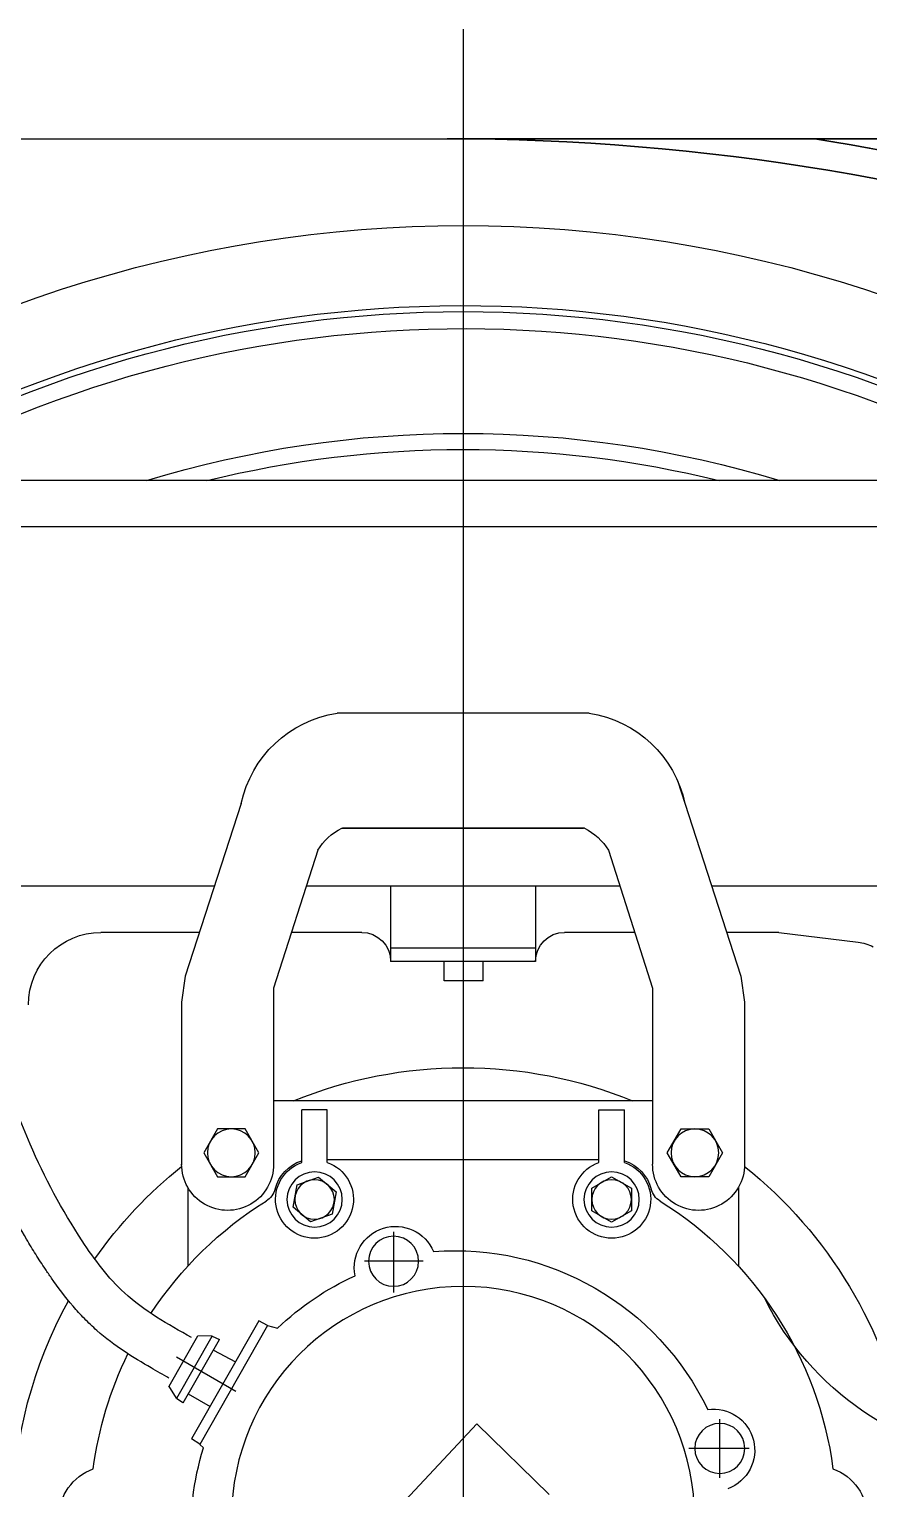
# Model space of a CAD drawing. Extents: x 39751 to 116307, y -36149 to -14965.
# Drawn here: x 87946 to 88235, y -20866 to -20362 of the extents above; entities that cross this region are included whole.
import ezdxf

# ---------------------------------------------------------------- set-up
doc = ezdxf.new("R2010")
doc.units = 0
doc.header["$LTSCALE"] = 1500
doc.linetypes.add('CENTER2', pattern=[0.72, 0.6, -0.05, 0.02, -0.05])
doc.linetypes.add('DASHED', pattern=[0.35, 0.3, -0.05])
for name, color, linetype in [('01', 7, 'Continuous'), ('confine7', 4, 'CENTER2'), ('confinea', 3, 'Continuous')]:
    doc.layers.add(name, color=color, linetype=linetype)
doc.layers.add('AM_0', color=7, linetype='Continuous', lineweight=30)

# ---------------------------------------------------------------- blocks, each defined once
blk = doc.blocks.new('A$C4E333B14')
at = {"layer": '01'}
for p, q in [((150.67, 904.75), (953.17, 904.75)), ((166.67, 888.75), (953.17, 888.75)), ((573.17, 824.39), (660.16, 824.39)), ((542.7, 801.21), (520.79, 733.59)), ((693.22, 793.22), (712.54, 733.59)), ((693.22, 793.22), (712.54, 733.59)), ((574.76, 784.71), (658.25, 784.71)), ((658.57, 784.71), (575.08, 784.71)), ((566.51, 777.09), (551.27, 729.47)), ((666.82, 777.09), (682.06, 729.47)), ((150.67, 764.75), (530.89, 764.75)), ((562.56, 764.75), (670.77, 764.75)), ((591.59, 764.71), (641.74, 764.71)), ((591.67, 764.75), (591.67, 738.75)), ((641.67, 764.75), (641.67, 738.75)), ((702.44, 764.75), (825.87, 764.75)), ((507.67, 748.75), (480.37, 745.4)), ((507.67, 748.75), (525.7, 748.75)), ((557.44, 748.75), (581.67, 748.75)), ((651.67, 748.75), (675.89, 748.75)), ((707.63, 748.75), (741.67, 748.75)), ((591.59, 743.27), (641.74, 743.27)), ((591.67, 738.75), (641.67, 738.75)), ((609.8, 732.08), (609.8, 738.75)), ((623.22, 732.08), (623.22, 738.75)), ((520.79, 733.59), (519.52, 724.71)), ((609.8, 732.08), (623.22, 732.08)), ((712.54, 733.59), (713.81, 724.71)), ((551.27, 729.47), (551.27, 668.73)), ((682.06, 729.47), (682.06, 668.73)), ((519.52, 724.71), (519.52, 668.51)), ((713.81, 724.71), (713.81, 668.51)), ((551.27, 690.61), (682.06, 690.61)), ((560.96, 669.29), (560.96, 687.53)), ((569.8, 687.53), (560.96, 687.53)), ((569.8, 669.29), (569.8, 687.53)), ((663.53, 669.29), (663.53, 687.53)), ((663.53, 687.53), (672.37, 687.53)), ((672.37, 669.29), (672.37, 687.53)), ((569.8, 670.26), (663.53, 670.26)), ((521.67, 660.66), (521.67, 633.53)), ((521.67, 660.66), (521.67, 633.53)), ((711.67, 660.66), (711.67, 633.53)), ((684.12, 613.04), (680.71, 612.09)), ((684.12, 613.04), (687.18, 614.62)), ((684.12, 613.04), (707.52, 571.94)), ((687.18, 614.62), (710.38, 573.86)), ((703.23, 609.31), (700.78, 608.14)), ((713.28, 586.33), (700.78, 608.14)), ((703.23, 609.31), (708.18, 609.49)), ((715.51, 587.9), (703.23, 609.31)), ((718.15, 592.09), (708.18, 609.49)), ((715.58, 602.2), (695.12, 590.37)), ((702.85, 604.53), (695.26, 600.42)), ((715.58, 587.95), (718.21, 592.15)), ((711.53, 589.38), (704, 585.07)), ((715.58, 587.95), (713.34, 586.41)), ((586.93, 554.62), (611.94, 579.02)), ((611.94, 579.02), (647.29, 541.34)), ((707.52, 571.94), (706.29, 570.72)), ((707.49, 572), (710.38, 573.86))]:
    blk.add_line(p, q, dxfattribs=at)
for points in [[(541.43, 680.9), (531.9, 680.89), (527.14, 672.64), (531.9, 664.39), (541.43, 664.39), (546.19, 672.64)], [(691.9, 680.9), (701.43, 680.89), (706.19, 672.64), (701.43, 664.39), (691.9, 664.39), (687.14, 672.64)], [(565.41, 664.39), (558.6, 660.46), (558.6, 652.58), (565.41, 648.64), (572.23, 652.58), (572.23, 660.46)], [(673.95, 661.58), (666.55, 664.27), (660.52, 659.21), (661.88, 651.46), (669.28, 648.76), (675.32, 653.82)]]:
    blk.add_lwpolyline(points, close=True, dxfattribs=at)
for centre, radius in [((536.67, 672.64), 8.25), ((696.66, 672.64), 8.25), ((565.41, 656.52), 9.54), ((667.92, 656.52), 9.54), ((565.41, 656.52), 6.82), ((667.92, 656.52), 6.82), ((640.65, 635.18), 8.63), ((616.67, 546.61), 79.88), ((528.1, 570.59), 8.63)]:
    blk.add_circle(centre, radius, dxfattribs=at)
for centre, radius, start, end in [((616.67, 546.61), 446.21, 53.3821, 126.6179), ((616.67, 546.61), 418.58, 58.5646, 121.1719), ((616.67, 546.61), 416.51, 59.3021, 120.6979), ((616.67, 546.61), 410.63, 60.7117, 119.5723), ((616.67, 546.61), 374.44, 73.0314, 106.9686), ((616.67, 546.61), 368.89, 76.1366, 103.8634), ((579.06, 785.02), 39.81, 98.5049, 168.1061), ((654.27, 785.02), 39.81, 11.8939, 81.4951), ((583.91, 766.52), 20.36, 116.6961, 148.7226), ((649.42, 766.52), 20.36, 31.2774, 63.3038), ((581.67, 738.75), 10, 0, 90), ((651.67, 738.75), 10, 90, 180), ((741.67, 723.75), 25, 0, 90), ((482.2, 730.51), 15, 97, 118.0389), ((616.67, 546.61), 155.43, 67.8896, 112.1104), ((616.67, 546.61), 155.43, 128.6752, 169.4846), ((535.4, 668.62), 15.87, 179.608, 0.392), ((565.41, 656.52), 14.11, 108.3901, 165.1469), ((565.38, 656.58), 13.45, 109.1857, 70.8143), ((667.95, 656.58), 13.45, 109.1857, 70.8143), ((667.92, 656.52), 14.11, 14.8531, 71.6099), ((697.93, 668.62), 15.87, 179.608, 0.392), ((616.67, 546.61), 155.43, 35.1154, 51.3249), ((616.67, 546.61), 128.77, 121.8546, 172.4509), ((545.01, 661.93), 7, 301.8546, 345.1469), ((688.32, 661.93), 7, 194.8531, 238.1454), ((616.67, 546.61), 128.77, 33.2274, 58.1454), ((639.99, 633.02), 14.22, 348.5458, 157.1311), ((616.67, 546.61), 446.21, 167.4257, 342.618), ((619.35, 542.25), 96.59, 85.5232, 154.376), ((616.67, 546.61), 428.58, 168.7118, 334.4507), ((613.99, 542.25), 96.59, 46.3117, 65.5709), ((616.67, 546.61), 418.58, 168.7118, 327.0061), ((616.67, 546.61), 416.51, 168.9017, 326.821), ((420.38, 668.45), 103.09, 275.3758, 333.5755), ((616.67, 546.61), 155.43, 333.1354, 28.8218), ((616.67, 546.61), 410.63, 170.0106, 326.2836), ((616.67, 546.61), 128.77, 7.5491, 26.0877), ((530.26, 569.94), 14.22, 81.94, 249.3787), ((613.99, 542.25), 96.59, 356.0005, 17.1446), ((495.17, 546.61), 18, 109.978, 180), ((738.17, 546.61), 18, 0, 70.022)]:
    blk.add_arc(centre, radius, start, end, dxfattribs=at)
for points, knots in [([(710.37, 608.83), (718.56, 613.43), (733.57, 621.85), (751.47, 646.1), (768.6, 677.96), (781, 718.23), (805.6, 753.45), (849.1, 779.28), (906.48, 780.49), (964.39, 784.39), (999.53, 793.95), (1013.16, 800.91)], [0, 0, 0, 0, 27.827086, 50.990099, 88.95773, 136.230533, 176.69495, 214.786858, 283.204342, 344.401757, 390.186076, 390.186076, 390.186076, 390.186076]), ([(718.2, 594.88), (720.2, 596), (722.26, 597.16), (727.41, 600.13), (730.53, 602.02), (736.82, 606.26), (739.98, 608.6), (743.79, 611.95), (744.53, 612.63), (745.98, 614), (746.68, 614.7), (748.74, 616.8), (750.04, 618.23), (754.02, 622.87), (756.47, 626.14), (759.44, 630.41), (760.14, 631.44), (761.39, 633.32), (761.95, 634.17), (763.06, 635.88), (763.6, 636.74), (765.23, 639.32), (766.28, 641.05), (769.39, 646.29), (771.36, 649.83), (774.55, 655.93), (775.83, 658.48), (778.33, 663.71), (779.54, 666.38), (781.72, 671.43), (782.68, 673.77), (784.54, 678.4), (785.43, 680.69), (788.24, 688.01), (790.08, 692.92), (793.86, 702.35), (795.8, 706.87), (798.48, 712.3), (799.07, 713.45), (800.29, 715.74), (800.92, 716.87), (802.85, 720.22), (804.2, 722.39), (808.47, 728.71), (811.58, 732.64), (816, 737.31), (817.08, 738.38), (819.13, 740.31), (820.11, 741.19), (822.12, 742.9), (823.15, 743.73), (826.32, 746.15), (828.52, 747.67), (833, 750.45), (835.28, 751.72), (839.38, 753.77), (841.18, 754.59), (844.25, 755.87), (845.5, 756.36), (848.03, 757.28), (849.3, 757.71), (853.19, 758.92), (855.84, 759.63), (863.75, 761.43), (869.17, 762.29), (880.42, 763.57), (886.24, 763.99), (895.83, 764.51), (899.51, 764.67), (906.93, 765), (910.67, 765.16), (918.16, 765.53), (921.9, 765.73), (933.17, 766.44), (940.71, 767.05), (953.16, 768.41), (958.04, 769.03), (965.84, 770.21), (968.75, 770.7), (976.29, 772.07), (980.95, 773.03), (990.31, 775.3), (995.01, 776.6), (1002.19, 778.94), (1004.68, 779.82), (1011.85, 782.56), (1016.49, 784.61), (1021.05, 786.97)], [0, 0, 0, 0, 6.791853, 6.791853, 16.607867, 16.607867, 26.423881, 26.423881, 28.807374, 28.807374, 31.190866, 31.190866, 35.957852, 35.957852, 46.520405, 46.520405, 49.908986, 49.908986, 52.731716, 52.731716, 55.554446, 55.554446, 61.199906, 61.199906, 72.490825, 72.490825, 80.458977, 80.458977, 88.689058, 88.689058, 95.845889, 95.845889, 103.00272, 103.00272, 118.967802, 118.967802, 134.932884, 134.932884, 139.312073, 139.312073, 143.691261, 143.691261, 152.449638, 152.449638, 169.966391, 169.966391, 175.403742, 175.403742, 180.151027, 180.151027, 184.898312, 184.898312, 194.392883, 194.392883, 203.5852, 203.5852, 210.599033, 210.599033, 215.375841, 215.375841, 220.152649, 220.152649, 229.706265, 229.706265, 247.94816, 247.94816, 266.190055, 266.190055, 277.274877, 277.274877, 288.280104, 288.280104, 299.285332, 299.285332, 321.295786, 321.295786, 335.409741, 335.409741, 343.777041, 343.777041, 357.039528, 357.039528, 370.302014, 370.302014, 377.40297, 377.40297, 390.780665, 390.780665, 390.780665, 390.780665])]:
    blk.add_open_spline(points, degree=3, knots=knots, dxfattribs=at)
at = {"layer": 'confine7'}
for p, q in [((616.67, 1060.61), (616.67, 38.47)), ((640.65, 645.32), (640.65, 624.46)), ((630.44, 635.18), (650.69, 635.18)), ((528.1, 560.38), (528.1, 580.64)), ((517.96, 570.59), (538.81, 570.59))]:
    blk.add_line(p, q, dxfattribs=at)
blk = doc.blocks.new('A$C10C21AE5')
at = {"color": 7}
for radius, start, end in [(800, 52.33186, 90.00001), (810, 52.33183, 80.98757)]:
    blk.add_arc((0, -414), radius, start, end, dxfattribs=at)
at = {"color": 7, "linetype": 'DASHED'}
for end in [80.98755, 80.98754, 80.98755]:
    blk.add_arc((0, -414), 810, 52.33186, end, dxfattribs=at)
at = {"layer": 'AM_0'}
blk.add_line((0, 386), (1327.66, 386), dxfattribs=at)

msp = doc.modelspace()

# ---------------------------------------------------------------- linework, layer by layer
msp.add_line((67975.67, -20400.01), (90015.67, -20400.01))

# ---------------------------------------------------------------- block references
at = {"layer": 'AM_0'}
msp.add_blockref('A$C10C21AE5', (88089.8, -20786.01), dxfattribs=at)
at = {"layer": 'confinea', "xscale": -1}
msp.add_blockref('A$C4E333B14', (88711.98, -21422.77), dxfattribs=at)

doc.saveas('drawing.dxf')
